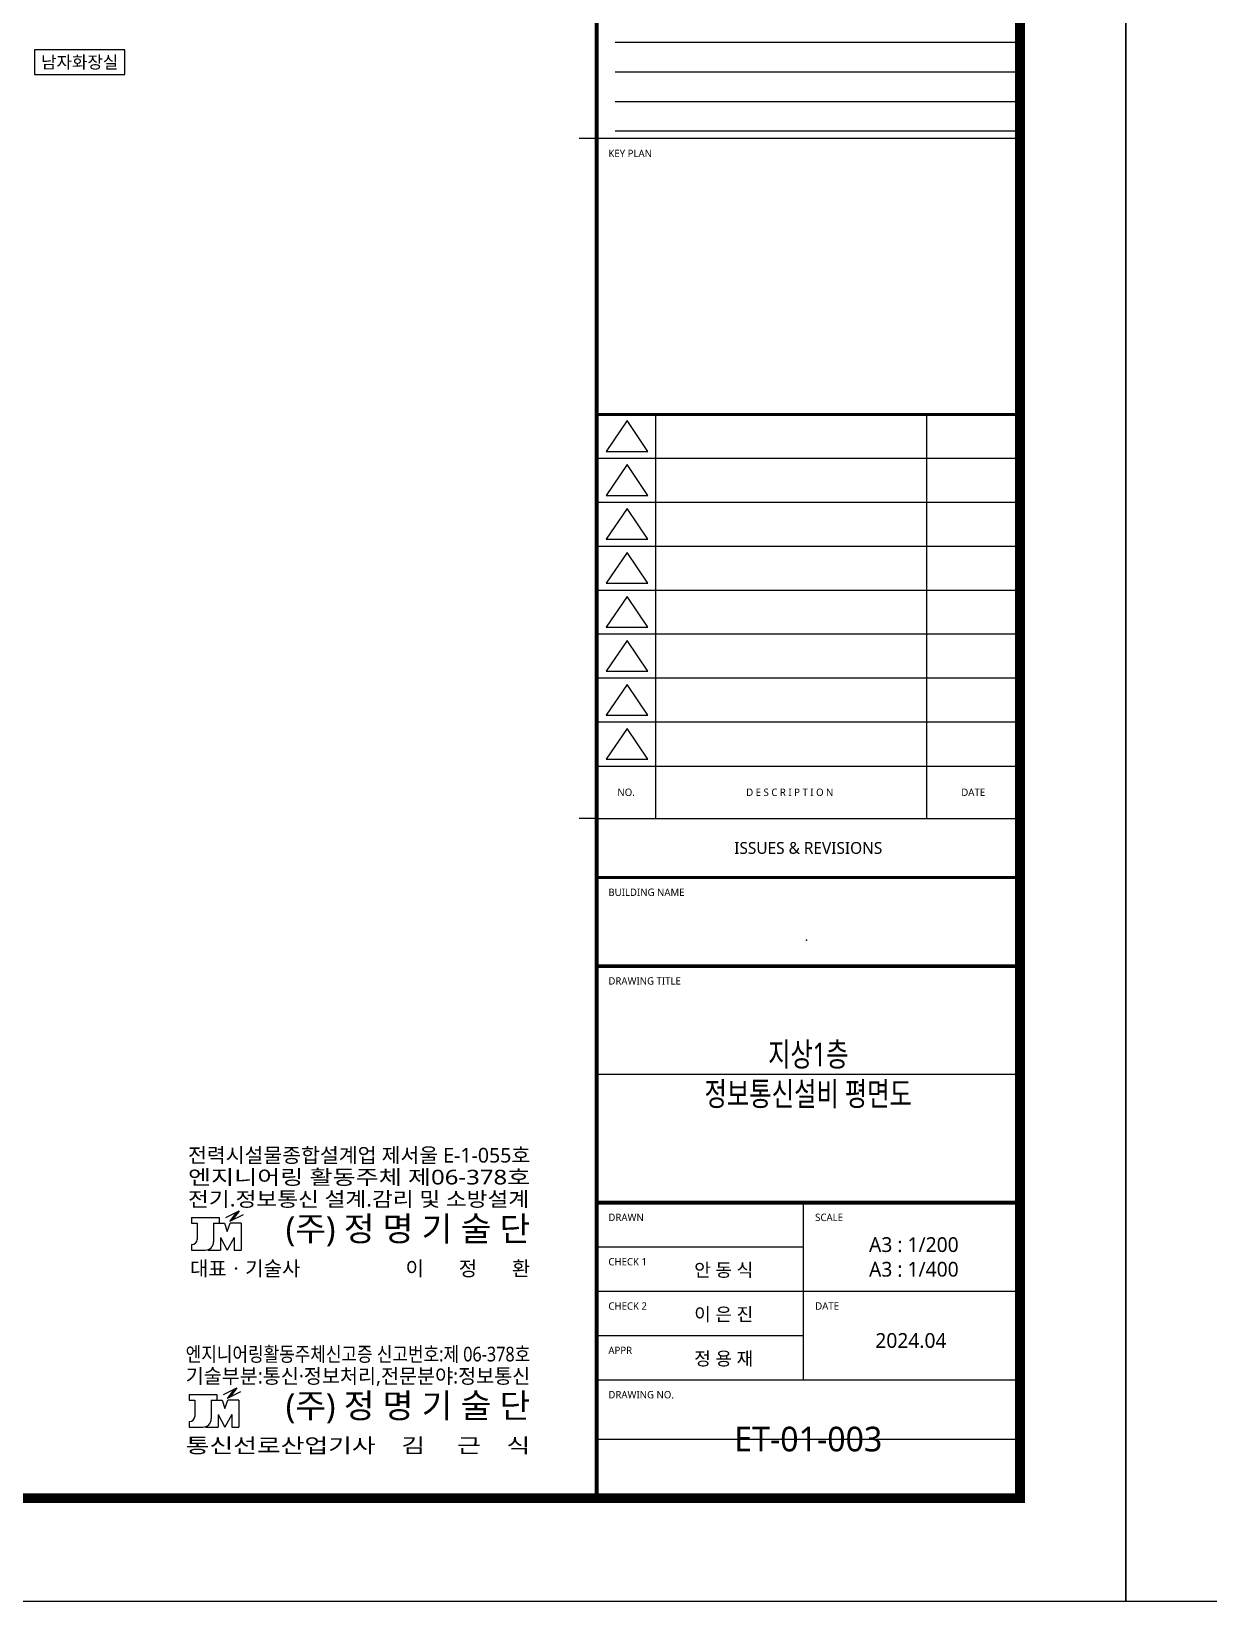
# Model space of a CAD drawing. Header units: millimetres. Extents: x -168200 to 336400, y -118800 to 0.
# Drawn here: x 123741 to 171564, y -118800 to -55046 of the extents above; entities that cross this region are included whole.
import ezdxf
from ezdxf.enums import TextEntityAlignment as Align

# ---------------------------------------------------------------- set-up
doc = ezdxf.new("R2010")
doc.units = ezdxf.units.MM
doc.header["$LTSCALE"] = 2000
doc.layers.get('Defpoints').update_dxf_attribs({"color": 167})
for name, color, linetype in [('elec-box', 6, 'Continuous'), ('S', 4, 'Continuous'), ('SHT', 5, 'Continuous'), ('TEXT', 3, 'Continuous'), ('XR-SHEET(통신)$0$WD', 6, 'Continuous')]:
    doc.layers.add(name, color=color, linetype=linetype)
doc.styles.add('GHS', font='malgun.ttf')
doc.styles.add('XR-SHEET$0$XR-SHEET$0$XREF-Form$0$맑은고딕', font='malgun.ttf')

# ---------------------------------------------------------------- blocks, each defined once
blk = doc.blocks.new('XR-FORM-ET', base_point=(461, 408))
at = {"layer": 'Defpoints', "linetype": 'Continuous', "ltscale": 2}
for p, q in [((146700, 21417), (163900, 21417)), ((146700, 6600), (163900, 6600))]:
    blk.add_line(p, q, dxfattribs=at)
for points in [[(147457, 63311), (163900, 63311)], [(147457, 63311), (163900, 63311)], [(147457, 62111), (163900, 62111)], [(147457, 62111), (163900, 62111)], [(147457, 60911), (163900, 60911)], [(147457, 60911), (163900, 60911)], [(147457, 59711), (163900, 59711)]]:
    blk.add_lwpolyline(points, dxfattribs=at)
for p in [(155200, 21417, -2754), (155200, 6600, -2754)]:
    blk.add_point(p, dxfattribs=at)
at = {"layer": 'SHT', "color": 171}
for p, q in [((146700, 59400), (146000, 59400)), ((146700, 31800), (146000, 31800))]:
    blk.add_line(p, q, dxfattribs=at)
at = {"layer": 'SHT'}
for p, q in [((163900, 59400), (146700, 59400)), ((163900, 48198), (146700, 48198)), ((149100, 48198), (149100, 31800)), ((160100, 48198), (160100, 31800)), ((163900, 46413), (146700, 46413)), ((163900, 44628), (146700, 44628)), ((163900, 42844), (146700, 42844)), ((163900, 41059), (146700, 41059)), ((163900, 39274), (146700, 39274)), ((163900, 37489), (146700, 37489)), ((163900, 35705), (146700, 35705)), ((146700, 33920), (163900, 33920)), ((146700, 31800), (163900, 31800)), ((146700, 25800), (163900, 25800)), ((155100, 16200), (155100, 9000)), ((146700, 14400), (155100, 14400)), ((146700, 12600), (163900, 12600)), ((146700, 10800), (155100, 10800)), ((146700, 9000), (163900, 9000))]:
    blk.add_line(p, q, dxfattribs=at)
blk.add_lwpolyline([(0, 118800), (168200, 118800), (168200, 0), (0, 0)], close=True, dxfattribs=at)
at = {"layer": 'SHT', "const_width": 400}
blk.add_lwpolyline([(9300, 114600), (163900, 114600), (163900, 4200), (9300, 4200)], close=True, dxfattribs=at)
at = {"layer": 'SHT'}
for points, const_width in [([(146700, 114600), (146700, 4200)], 160), ([(146700, 48198), (163900, 48198)], 114), ([(146700, 29400), (163900, 29400)], 114), ([(146700, 25800), (163900, 25800)], 160), ([(146700, 25800), (163900, 25800)], 140), ([(146700, 16200), (163900, 16200)], 160)]:
    blk.add_lwpolyline(points, dxfattribs=dict(at, const_width=const_width))
at = {"layer": 'SHT', "linetype": 'Continuous', "ltscale": 2}
blk.add_lwpolyline([(147457, 59711), (163900, 59711)], dxfattribs=at)
at = {"layer": 'SHT', "linetype": 'Continuous', "flags": 128}
for points in [[(147937, 47949), (147097, 46700), (148777, 46700)], [(147937, 46165), (147097, 44915), (148777, 44915)], [(147937, 44380), (147097, 43131), (148777, 43131)], [(147937, 42595), (147097, 41346), (148777, 41346)], [(147937, 40810), (147097, 39561), (148777, 39561)], [(147937, 39026), (147097, 37776), (148777, 37776)], [(147937, 37241), (147097, 35992), (148777, 35992)], [(147937, 35456), (147097, 34207), (148777, 34207)]]:
    blk.add_lwpolyline(points, close=True, dxfattribs=at)
at = {"layer": 'SHT'}
for p in [(155226, 26855), (155300, 6600, -2754)]:
    blk.add_point(p, dxfattribs=at)
at = {"layer": 'XR-SHEET(통신)$0$WD', "color": 4}
for p, q in [((130248, 15590), (130248, 15367)), ((130248, 15590), (131366, 15590)), ((130248, 15367), (130472, 15367)), ((130472, 15367), (130472, 14705)), ((131142, 15367), (131142, 14605)), ((131142, 15367), (131589, 15367)), ((131366, 15590), (131366, 15367)), ((131589, 15367), (131701, 15032)), ((131641, 15594), (132187, 15864)), ((131701, 15032), (131812, 15367)), ((132077, 15810), (131805, 15443)), ((131805, 15443), (132351, 15713)), ((131805, 15443), (131956, 15552)), ((132259, 15367), (131812, 15367)), ((131833, 15480), (131983, 15589)), ((131861, 15518), (132011, 15626)), ((131879, 15479), (131928, 15515)), ((131888, 15555), (132038, 15664)), ((132187, 15864), (131915, 15497)), ((131916, 15592), (132066, 15701)), ((131943, 15629), (132093, 15738)), ((131971, 15667), (132121, 15775)), ((131999, 15704), (132149, 15813)), ((132026, 15741), (132176, 15850)), ((132054, 15778), (132141, 15842)), ((132259, 15367), (132259, 14270)), ((131421, 14780), (131701, 14270)), ((131421, 14780), (131421, 14270)), ((131980, 14780), (131701, 14270)), ((131980, 14780), (131980, 14270)), ((130248, 14493), (130248, 14270)), ((130248, 14493), (130260, 14493)), ((130248, 14270), (130807, 14270)), ((130903, 14284), (130903, 14270)), ((130903, 14270), (131421, 14270)), ((131980, 14270), (132259, 14270)), ((130153, 8405), (130153, 8181)), ((130153, 8405), (131270, 8405)), ((131270, 8405), (131270, 8181)), ((131545, 8409), (132092, 8679)), ((131982, 8625), (131710, 8257)), ((131710, 8257), (132256, 8527)), ((131710, 8257), (131860, 8366)), ((131738, 8295), (131888, 8404)), ((131765, 8332), (131915, 8441)), ((131784, 8294), (131833, 8329)), ((131793, 8369), (131943, 8478)), ((132092, 8679), (131819, 8311)), ((131820, 8407), (131971, 8515)), ((131848, 8444), (131998, 8553)), ((131876, 8481), (132026, 8590)), ((131903, 8518), (132053, 8627)), ((131931, 8556), (132081, 8664)), ((131958, 8593), (132046, 8656)), ((130153, 8181), (130377, 8181)), ((130377, 8181), (130377, 7520)), ((131047, 8181), (131047, 7419)), ((131047, 8181), (131494, 8181)), ((131494, 8181), (131605, 7846)), ((131605, 7846), (131717, 8181)), ((132164, 8181), (131717, 8181)), ((132164, 8181), (132164, 7084)), ((130153, 7308), (130153, 7084)), ((130153, 7308), (130164, 7308)), ((130153, 7084), (130712, 7084)), ((130808, 7098), (130808, 7084)), ((130808, 7084), (131326, 7084)), ((131326, 7595), (131605, 7084)), ((131326, 7595), (131326, 7084)), ((131885, 7595), (131605, 7084)), ((131885, 7595), (131885, 7084)), ((131885, 7084), (132164, 7084))]:
    blk.add_line(p, q, dxfattribs=at)
for centre, radius in [((130260, 14705), 212), ((130807, 14605), 335), ((130164, 7520), 212), ((130712, 7419), 335)]:
    blk.add_arc(centre, radius, 270, 0, dxfattribs=at)
at = {"layer": 'SHT', "color": 9, "style": 'XR-SHEET$0$XR-SHEET$0$XREF-Form$0$맑은고딕'}
for s, p in [('KEY PLAN', (147180, 58800)), ('BUILDING NAME', (147180, 28800)), ('DRAWING TITLE', (147180, 25200)), ('DRAWN', (147180, 15600)), ('SCALE', (155580, 15600)), ('CHECK 1', (147180, 13800)), ('CHECK 2', (147180, 12000)), ('DATE', (155580, 12000)), ('APPR', (147180, 10200)), ('DRAWING NO.', (147180, 8400))]:
    blk.add_text(s, height=300, dxfattribs=at).set_placement(p, align=Align.MIDDLE_LEFT)
for s, height, p in [('NO.', 300, (147900, 32860)), ('D E S C R I P T I O N ', 300, (154600, 32860)), ('DATE', 300, (162000, 32860)), ('ISSUES & REVISIONS', 480, (155300, 30600))]:
    blk.add_text(s, height=height, dxfattribs=at).set_placement(p, align=Align.MIDDLE_CENTER)
at = {"layer": 'SHT', "color": 3, "style": 'XR-SHEET$0$XR-SHEET$0$XREF-Form$0$맑은고딕'}
for s, height, p in [('안 동 식', 540, (151865, 13467)), ('이 은 진', 540, (151865, 11667)), ('2024.04', 600, (159471, 10601)), ('정 용 재', 540, (151865, 9867))]:
    blk.add_text(s, height=height, dxfattribs=at).set_placement(p, align=Align.MIDDLE_CENTER)
at = {"layer": 'XR-SHEET(통신)$0$WD', "color": 4, "style": 'GHS'}
for s, width, p, p2 in [('전력시설물종합설계업 제서울 E-1-055호', 0.91927, (130104, 17826), (144006, 17826)), ('엔지니어링 활동주체 제06-378호', 1.128043, (130104, 16936), (144006, 16936)), ('전기.정보통신 설계.감리 및 소방설계', 1.013777, (130104, 16045), (143963, 16045)), ('엔지니어링활동주체신고증 신고번호:제 06-378호', 0.764554, (130009, 9750), (144006, 9750)), ('기술부분:통신·정보처리,전문분야:정보통신', 0.894617, (130009, 8859), (144006, 8859)), ('통신선로산업기사    김     근    식', 1.084493, (130009, 6039), (144006, 6039))]:
    blk.add_text(s, height=595.76, dxfattribs=dict(at, width=width)).set_placement(p, p2, align=Align.FIT)
for s, height, p in [('(주) 정 명 기 술 단', 992.94, (144006, 14644)), ('이       정       환', 595.76, (144006, 13225)), ('(주) 정 명 기 술 단', 992.94, (144006, 7459))]:
    blk.add_text(s, height=height, dxfattribs=at).set_placement(p, align=Align.RIGHT)
blk.add_text('대표ㆍ기술사 ', height=595.8, dxfattribs=at).set_placement((130182, 13225))

msp = doc.modelspace()

# ---------------------------------------------------------------- block references
at = {"layer": 'S'}
for p in [(461, -118391.6), (168661, -118391.6)]:
    msp.add_blockref('XR-FORM-ET', p, dxfattribs=at)

# ---------------------------------------------------------------- texts
at = {"layer": 'TEXT', "style": 'GHS', "width": 0.75}
for s, p in [('지상1층', (155300, -96582.8)), ('정보통신설비 평면도', (155300, -98182.8))]:
    msp.add_text(s, height=965.94, dxfattribs=at).set_placement(p, align=Align.MIDDLE_CENTER)
at = {"layer": 'TEXT', "style": 'GHS'}
for s, height, p in [('A3 : 1/200', 600, (159590.3, -104305.4)), ('A3 : 1/400', 600, (159590.3, -105305.4)), ('ET-01-003', 1000, (155300, -112200))]:
    msp.add_text(s, height=height, dxfattribs=at).set_placement(p, align=Align.MIDDLE_CENTER)

# ---------------------------------------------------------------- next in the draw order: wipeouts: each hides what was drawn before it
at = {"color": 6}
msp.add_wipeout([(123868.5, -55792.8), (127538.7, -55792.8), (127538.7, -56792.8), (123868.5, -56792.8)], dxfattribs=at).dxf.layer = 'elec-box'

# ---------------------------------------------------------------- next in the draw order: linework, layer by layer
at = {"layer": 'elec-box', "color": 6}
msp.add_lwpolyline([(123868.5, -56792.8), (127538.7, -56792.8), (127538.7, -55792.8), (123868.5, -55792.8)], close=True, dxfattribs=at)

# ---------------------------------------------------------------- next in the draw order: texts
at = {"layer": 'elec-box', "color": 3, "style": 'GHS'}
msp.add_text('남자화장실', height=500, dxfattribs=at).set_placement((125703.6, -56292.8), align=Align.MIDDLE)

doc.saveas('drawing.dxf')
